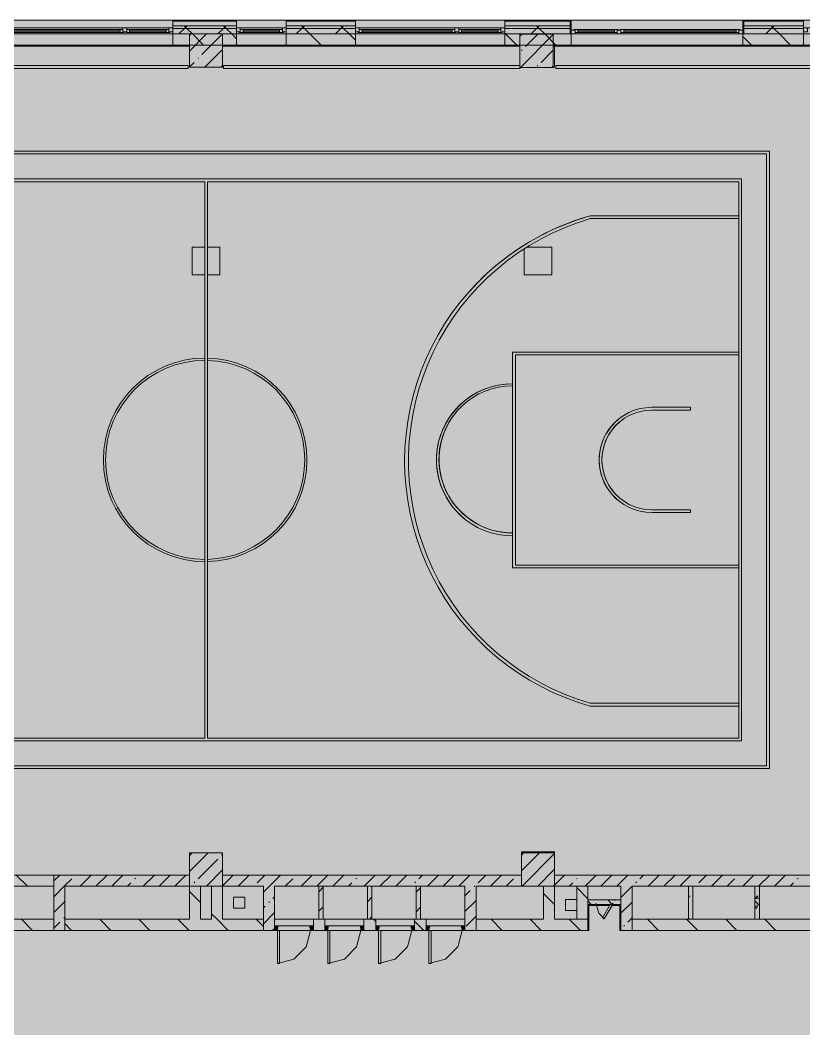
# Model space of a CAD drawing. Header units: millimetres. Extents: x -3817 to 677485, y -22715 to 103890.
# Drawn here: x 13683.5 to 13795, y -19532.1 to -19388.5 of the extents above; entities that cross this region are included whole.
import ezdxf

# ---------------------------------------------------------------- set-up
doc = ezdxf.new("R2010")
doc.units = ezdxf.units.MM
doc.layers.add('PDF _Геометрия', color=7, linetype='Continuous', true_color=0x1d1d1d)
doc.layers.add('PDF _Сплошная заливка', color=7, linetype='Continuous', true_color=0xffffff)

msp = doc.modelspace()

# ---------------------------------------------------------------- hatches: boundary and pattern name
at = {"layer": 'PDF _Сплошная заливка', "true_color": 0xd9d9d9, "transparency": 33554559}
for points in [[(13871.02, -19606.08), (13878.48, -19606.08), (13878.48, -19577.89), (13949.34, -19577.89), (13949.34, -19388.53), (13611.17, -19388.53), (13611.17, -19416.65), (13586.36, -19416.65), (13586.36, -19606.08), (13856.42, -19606.08)], [(13707.62, -19395.22), (13712.34, -19395.22), (13712.34, -19390.49), (13707.62, -19390.49), (13707.62, -19390.66)], [(13754.66, -19395.24), (13759.39, -19395.24), (13759.39, -19390.51), (13754.66, -19390.51), (13754.66, -19390.66)], [(13688.33, -19518.05), (13689.9, -19518.05), (13689.9, -19510.18), (13688.33, -19510.18), (13688.33, -19516.47)], [(13707.62, -19511.75), (13707.62, -19510.18), (13689.9, -19510.18), (13689.9, -19511.75), (13695.74, -19511.75)], [(13710.77, -19516.47), (13712.34, -19516.47), (13712.34, -19511.75), (13710.77, -19511.75), (13710.77, -19513.93)], [(13718.17, -19518.05), (13719.74, -19518.05), (13719.74, -19511.75), (13718.17, -19511.75), (13718.17, -19517.42)], [(13769.03, -19514.35), (13769.03, -19513.72), (13764.31, -19513.72), (13764.31, -19514.35), (13768.78, -19514.35)], [(13779.27, -19518.05), (13805.25, -19518.05), (13805.25, -19516.47), (13770.61, -19516.47), (13770.61, -19518.05)]]:
    msp.add_hatch(color=254, dxfattribs=at).paths.add_polyline_path(points)
h = msp.add_hatch(color=254, dxfattribs=at)
h.paths.add_polyline_path([(13948.9, -19389.71), (13949.34, -19389.71), (13949.34, -19389.31), (13913.83, -19389.31), (13913.83, -19389.71), (13935.14, -19389.71)], flags=0)
h.paths.add_polyline_path([(13885.63, -19389.71), (13894.15, -19389.71), (13894.15, -19389.31), (13882.26, -19389.31), (13882.26, -19389.71)], flags=0)
h.paths.add_polyline_path([(13802.1, -19389.71), (13816.28, -19389.71), (13816.28, -19389.31), (13802.1, -19389.31)], flags=0)
h.paths.add_polyline_path([(13792.62, -19389.71), (13795.02, -19389.71), (13795.02, -19389.31), (13786.51, -19389.31), (13786.51, -19389.71), (13790.69, -19389.71)], flags=0)
h.paths.add_polyline_path([(13823.36, -19389.71), (13865.72, -19389.71), (13865.72, -19389.31), (13823.36, -19389.31)], flags=0)
h.paths.add_polyline_path([(13705.26, -19389.71), (13714.31, -19389.71), (13714.31, -19389.31), (13705.26, -19389.31)], flags=0)
h.paths.add_polyline_path([(13721.4, -19389.71), (13731.24, -19389.71), (13731.24, -19389.31), (13721.4, -19389.31)], flags=0)
h.paths.add_polyline_path([(13761.47, -19389.71), (13761.79, -19389.71), (13761.79, -19389.31), (13752.5, -19389.31), (13752.5, -19389.71), (13759.55, -19389.71)], flags=0)
h.paths.add_polyline_path([(13655.24, -19389.71), (13665.1, -19389.71), (13665.1, -19389.31), (13655.24, -19389.31)], flags=0)
h.paths.add_polyline_path([(13672.19, -19389.71), (13680.85, -19389.71), (13680.85, -19389.31), (13672.19, -19389.31)], flags=0)
h.paths.add_polyline_path([(13622.71, -19389.71), (13630.83, -19389.71), (13630.83, -19389.31), (13611.95, -19389.31), (13611.95, -19389.71), (13612.35, -19389.71)], flags=0)
h = msp.add_hatch(color=254, dxfattribs=at)
h.paths.add_polyline_path([(13949.34, -19390.49), (13949.34, -19389.71), (13913.83, -19389.71), (13913.83, -19390.49), (13948.61, -19390.49)], flags=0)
h.paths.add_polyline_path([(13834.78, -19390.49), (13865.72, -19390.49), (13865.72, -19389.71), (13823.36, -19389.71), (13823.36, -19390.49), (13827.2, -19390.49)], flags=0)
h.paths.add_polyline_path([(13894.15, -19390.49), (13894.15, -19389.71), (13882.26, -19389.71), (13882.26, -19390.49), (13889.42, -19390.49)], flags=0)
h.paths.add_polyline_path([(13802.1, -19390.49), (13816.28, -19390.49), (13816.28, -19389.71), (13802.1, -19389.71)], flags=0)
h.paths.add_polyline_path([(13792.62, -19390.49), (13795.02, -19390.49), (13795.02, -19389.71), (13786.51, -19389.71), (13786.51, -19390.49), (13790.69, -19390.49)], flags=0)
h.paths.add_polyline_path([(13761.79, -19390.49), (13761.79, -19389.71), (13752.5, -19389.71), (13752.5, -19390.49), (13761.47, -19390.49)], flags=0)
h.paths.add_polyline_path([(13680.85, -19390.49), (13680.85, -19389.71), (13672.19, -19389.71), (13672.19, -19390.49), (13677.74, -19390.49)], flags=0)
h.paths.add_polyline_path([(13705.26, -19390.49), (13714.31, -19390.49), (13714.31, -19389.71), (13705.26, -19389.71)], flags=0)
h.paths.add_polyline_path([(13721.4, -19390.49), (13731.24, -19390.49), (13731.24, -19389.71), (13721.4, -19389.71)], flags=0)
h.paths.add_polyline_path([(13655.24, -19390.49), (13665.1, -19390.49), (13665.1, -19389.71), (13655.24, -19389.71)], flags=0)
h.paths.add_polyline_path([(13630.83, -19390.49), (13630.83, -19389.71), (13612.35, -19389.71), (13612.35, -19390.49), (13622.71, -19390.49)], flags=0)
h = msp.add_hatch(color=254, dxfattribs=at)
h.paths.add_polyline_path([(13889.42, -19392.07), (13894.15, -19392.07), (13894.15, -19390.49), (13889.42, -19390.49), (13889.42, -19390.66)], flags=0)
h.paths.add_polyline_path([(13944.15, -19392.07), (13944.15, -19390.49), (13920.13, -19390.49), (13920.13, -19392.07), (13944.06, -19392.07)], flags=0)
h.paths.add_polyline_path([(13885.49, -19392.07), (13885.49, -19390.49), (13882.26, -19390.49), (13882.26, -19392.07)], flags=0)
h.paths.add_polyline_path([(13913.83, -19392.07), (13916.19, -19392.07), (13916.19, -19390.49), (13913.83, -19390.49), (13913.83, -19391.48)], flags=0)
h.paths.add_polyline_path([(13788.76, -19392.07), (13795.02, -19392.07), (13795.02, -19390.49), (13786.36, -19390.49), (13786.36, -19392.07)], flags=0)
h.paths.add_polyline_path([(13841.81, -19392.07), (13860.21, -19392.07), (13860.21, -19390.49), (13838.72, -19390.49), (13838.72, -19392.07)], flags=0)
h.paths.add_polyline_path([(13834.51, -19392.07), (13834.78, -19392.07), (13834.78, -19390.49), (13823.36, -19390.49), (13823.36, -19392.07), (13827.2, -19392.07)], flags=0)
h.paths.add_polyline_path([(13864.15, -19392.07), (13865.72, -19392.07), (13865.72, -19390.49), (13864.15, -19390.49), (13864.15, -19390.66)], flags=0)
h.paths.add_polyline_path([(13816.28, -19392.07), (13816.28, -19390.49), (13806.83, -19390.49), (13806.83, -19392.07), (13812.6, -19392.07)], flags=0)
h.paths.add_polyline_path([(13754.9, -19392.07), (13761.95, -19392.07), (13761.95, -19390.49), (13752.5, -19390.49), (13752.5, -19392.07), (13754.17, -19392.07)], flags=0)
h.paths.add_polyline_path([(13724.95, -19392.07), (13731.24, -19392.07), (13731.24, -19390.49), (13721.4, -19390.49), (13721.4, -19392.07)], flags=0)
h.paths.add_polyline_path([(13705.26, -19392.07), (13714.31, -19392.07), (13714.31, -19390.49), (13705.26, -19390.49), (13705.26, -19390.66)], flags=0)
h.paths.add_polyline_path([(13680.85, -19392.07), (13680.85, -19390.49), (13677.74, -19390.49), (13677.74, -19392.07)], flags=0)
h = msp.add_hatch(color=254, dxfattribs=at)
h.paths.add_polyline_path([(13659.22, -19511.75), (13660.38, -19511.75), (13660.38, -19510.18), (13649.83, -19510.18), (13649.83, -19511.75), (13654.87, -19511.75)], flags=0)
h.paths.add_polyline_path([(13681.13, -19511.75), (13688.33, -19511.75), (13688.33, -19510.18), (13665.1, -19510.18), (13665.1, -19511.75), (13673.83, -19511.75)], flags=0)
h.paths.add_polyline_path([(13617.86, -19511.75), (13636.91, -19511.75), (13636.91, -19510.18), (13617.86, -19510.18)], flags=0)
h = msp.add_hatch(color=254, dxfattribs=at)
h.paths.add_polyline_path([(13779.27, -19511.75), (13802.1, -19511.75), (13802.1, -19510.18), (13759.59, -19510.18), (13759.59, -19511.75), (13778.64, -19511.75)], flags=0)
h.paths.add_polyline_path([(13746.83, -19511.75), (13754.86, -19511.75), (13754.86, -19510.18), (13712.34, -19510.18), (13712.34, -19511.75), (13740.53, -19511.75)], flags=0)
h = msp.add_hatch(color=254, dxfattribs=at)
h.paths.add_polyline_path([(13762.74, -19518.05), (13762.74, -19516.47), (13748.41, -19516.47), (13748.41, -19518.05), (13754.17, -19518.05)], flags=0)
h.paths.add_polyline_path([(13688.33, -19518.05), (13688.33, -19516.47), (13653.3, -19516.47), (13653.3, -19518.05), (13666.53, -19518.05)], flags=0)
h.paths.add_polyline_path([(13734.15, -19518.05), (13734.15, -19516.47), (13732.42, -19516.47), (13732.42, -19518.05)], flags=0)
h.paths.add_polyline_path([(13689.9, -19518.05), (13718.17, -19518.05), (13718.17, -19516.47), (13689.9, -19516.47)], flags=0)
h.paths.add_polyline_path([(13739.67, -19518.05), (13741.32, -19518.05), (13741.32, -19516.47), (13739.67, -19516.47), (13739.67, -19517.42)], flags=0)
h.paths.add_polyline_path([(13725.26, -19518.05), (13726.91, -19518.05), (13726.91, -19516.47), (13725.26, -19516.47), (13725.26, -19517.42)], flags=0)
at = {"layer": 'PDF _Сплошная заливка', "true_color": 0xd7d7d7, "transparency": 33554559}
for points in [[(13732.26, -19518.05), (13732.42, -19518.05), (13732.42, -19517.42), (13732.22, -19517.42), (13732.22, -19518.05)], [(13739.56, -19518.05), (13739.67, -19518.05), (13739.67, -19517.42), (13739.47, -19517.42), (13739.47, -19518.05)]]:
    msp.add_hatch(color=254, dxfattribs=at).paths.add_polyline_path(points)

# ---------------------------------------------------------------- linework, layer by layer
at = {"layer": 'PDF _Геометрия', "color": 8, "lineweight": 9, "true_color": 0x737373}
for points in [[(13680.85, -19390.49), (13705.26, -19390.49), (13705.26, -19388.53), (13705.26, -19390.49), (13714.31, -19390.49), (13714.31, -19392.07), (13705.26, -19392.07), (13705.26, -19390.49), (13714.31, -19390.49), (13714.31, -19388.53), (13714.31, -19390.49), (13714.31, -19392.07), (13721.4, -19392.07), (13721.4, -19390.49), (13721.4, -19388.53), (13721.4, -19390.49), (13731.24, -19390.49), (13731.24, -19388.53), (13731.24, -19390.49), (13731.24, -19392.07), (13752.5, -19392.07), (13752.5, -19390.49), (13752.5, -19388.53), (13752.5, -19390.49), (13759.55, -19390.49), (13761.79, -19390.49)], [(13714.31, -19388.68), (13705.26, -19388.68)], [(13731.24, -19388.68), (13721.4, -19388.68)], [(13752.5, -19389.71), (13759.55, -19389.71), (13761.79, -19389.71), (13761.79, -19390.49), (13761.95, -19390.49), (13761.95, -19388.53), (13761.95, -19390.49), (13761.95, -19392.07), (13752.5, -19392.07), (13752.5, -19390.49), (13754.9, -19390.49), (13761.79, -19390.49), (13761.95, -19390.49), (13761.95, -19392.07), (13786.36, -19392.07), (13786.36, -19390.49), (13786.51, -19390.49), (13786.51, -19389.71), (13786.51, -19389.31), (13786.51, -19388.68), (13792.62, -19388.68), (13795.02, -19388.68)], [(13761.79, -19389.71), (13761.79, -19389.31), (13761.79, -19388.68), (13759.55, -19388.68), (13752.5, -19388.68)], [(13816.28, -19388.53), (13816.28, -19390.49), (13806.83, -19390.49), (13806.83, -19392.07), (13816.28, -19392.07), (13816.28, -19390.49), (13806.83, -19390.49), (13802.1, -19390.49), (13802.1, -19392.07), (13795.02, -19392.07), (13795.02, -19390.49), (13788.76, -19390.49), (13786.51, -19390.49), (13786.36, -19390.49), (13786.36, -19392.07), (13795.02, -19392.07), (13795.02, -19390.49), (13801.95, -19390.49), (13801.95, -19392.23), (13759.75, -19392.23), (13759.74, -19392.23), (13759.39, -19392.23)], [(13786.51, -19390.49), (13792.62, -19390.49), (13795.02, -19390.49), (13795.02, -19388.53), (13795.02, -19390.49)], [(13705.26, -19389.63), (13680.85, -19389.63)], [(13705.26, -19390.49), (13705.26, -19392.07), (13680.85, -19392.07)], [(13698.33, -19390.26), (13681.24, -19390.26)], [(13681.79, -19390.02), (13697.78, -19390.02)], [(13697.78, -19390.1), (13681.79, -19390.1)], [(13697.78, -19390.26), (13697.78, -19389.86)], [(13698.17, -19390.18), (13698.72, -19390.18)], [(13704.86, -19390.26), (13698.57, -19390.26)], [(13699.12, -19390.26), (13699.12, -19389.86)], [(13699.12, -19390.02), (13704.31, -19390.02)], [(13704.31, -19390.1), (13699.12, -19390.1)], [(13704.31, -19390.26), (13704.31, -19389.86)], [(13704.71, -19390.18), (13705.26, -19390.18)], [(13714.31, -19389.31), (13705.26, -19389.31)], [(13714.31, -19389.71), (13705.26, -19389.71)], [(13706.12, -19390.49), (13706.91, -19389.71), (13707.3, -19389.31)], [(13709.64, -19392.07), (13708.07, -19390.49), (13707.28, -19389.71), (13706.89, -19389.31)], [(13707.62, -19392.95), (13710.07, -19390.49)], [(13707.62, -19390.7), (13707.83, -19390.49)], [(13711.69, -19390.49), (13712.48, -19389.71), (13712.87, -19389.31)], [(13714.31, -19391.17), (13713.64, -19390.49), (13712.85, -19389.71), (13712.46, -19389.31)], [(13721.4, -19389.63), (13714.31, -19389.63)], [(13714.31, -19390.18), (13714.86, -19390.18)], [(13714.31, -19390.49), (13721.4, -19390.49)], [(13721, -19390.26), (13714.7, -19390.26)], [(13715.26, -19390.26), (13715.26, -19389.86)], [(13715.26, -19390.02), (13720.45, -19390.02)], [(13720.45, -19390.1), (13715.26, -19390.1)], [(13720.45, -19390.26), (13720.45, -19389.86)], [(13720.85, -19390.18), (13721.4, -19390.18)], [(13731.24, -19389.31), (13721.4, -19389.31)], [(13731.24, -19389.71), (13721.4, -19389.71)], [(13722.83, -19390.49), (13723.61, -19389.71), (13724.01, -19389.31)], [(13726.35, -19392.07), (13724.77, -19390.49), (13723.99, -19389.71), (13723.59, -19389.31)], [(13728.39, -19390.49), (13729.18, -19389.71), (13729.57, -19389.31)], [(13731.24, -19391.39), (13730.34, -19390.49), (13729.55, -19389.71), (13729.16, -19389.31)], [(13752.5, -19389.63), (13731.24, -19389.63)], [(13731.24, -19390.18), (13731.79, -19390.18)], [(13731.24, -19390.49), (13752.5, -19390.49)], [(13745.57, -19390.26), (13731.63, -19390.26)], [(13732.19, -19390.26), (13732.19, -19389.86)], [(13732.19, -19390.02), (13745.02, -19390.02)], [(13745.02, -19390.1), (13732.19, -19390.1)], [(13745.02, -19390.26), (13745.02, -19389.86)], [(13745.41, -19390.18), (13745.96, -19390.18)], [(13752.11, -19390.26), (13745.81, -19390.26)], [(13746.36, -19390.26), (13746.36, -19389.86)], [(13746.36, -19390.02), (13751.55, -19390.02)], [(13751.55, -19390.1), (13746.36, -19390.1)], [(13751.55, -19390.26), (13751.55, -19389.86)], [(13751.95, -19390.18), (13752.5, -19390.18)], [(13761.79, -19389.31), (13759.55, -19389.31), (13752.5, -19389.31)], [(13754.19, -19392.07), (13752.61, -19390.49), (13752.5, -19390.38)], [(13754.66, -19390.8), (13754.95, -19390.51)], [(13754.72, -19395.24), (13759.39, -19390.57)], [(13755.43, -19392.28), (13757.2, -19390.51)], [(13756.23, -19390.49), (13757.02, -19389.71), (13757.41, -19389.31)], [(13759.75, -19392.07), (13758.18, -19390.49), (13757.39, -19389.71), (13757, -19389.31)], [(13762.5, -19389.94), (13761.95, -19389.94)], [(13762.34, -19389.86), (13768.64, -19389.86)], [(13762.89, -19389.86), (13762.89, -19390.26)], [(13762.89, -19390.02), (13768.09, -19390.02)], [(13768.09, -19390.1), (13762.89, -19390.1)], [(13768.09, -19389.86), (13768.09, -19390.26)], [(13769.03, -19389.94), (13768.48, -19389.94)], [(13768.88, -19389.86), (13785.96, -19389.86)], [(13769.43, -19389.86), (13769.43, -19390.26)], [(13769.43, -19390.02), (13785.41, -19390.02)], [(13785.41, -19390.1), (13769.43, -19390.1)], [(13785.41, -19389.86), (13785.41, -19390.26)], [(13786.36, -19389.94), (13785.81, -19389.94)], [(13795.02, -19389.31), (13792.62, -19389.31), (13786.51, -19389.31)], [(13795.02, -19389.71), (13792.62, -19389.71), (13786.51, -19389.71)], [(13789.64, -19390.49), (13790.42, -19389.71), (13790.82, -19389.31)], [(13793.16, -19392.07), (13791.58, -19390.49), (13790.8, -19389.71), (13790.4, -19389.31)], [(13802.1, -19389.63), (13795.02, -19389.63)], [(13795.02, -19390.18), (13795.57, -19390.18)], [(13709.41, -19393.41), (13712.21, -19390.6)], [(13787.59, -19392.07), (13786.36, -19390.83)], [(13707.62, -19392.23), (13707.46, -19392.23), (13665.27, -19392.23), (13665.26, -19392.23), (13665.1, -19392.23)], [(13709.84, -19395.22), (13712.34, -19392.72)], [(13754.66, -19392.23), (13730.02, -19392.23), (13712.51, -19392.23), (13712.5, -19392.23), (13712.34, -19392.23)], [(13754.87, -19392.84), (13754.96, -19392.75)], [(13757.68, -19394.53), (13759.39, -19392.81)], [(13707.62, -19395.19), (13708.29, -19394.53)], [(13708.85, -19393.97), (13708.94, -19393.87)], [(13665.27, -19394.99), (13707.45, -19394.99), (13665.27, -19394.99)], [(13665.27, -19395.38), (13707.45, -19395.38), (13665.27, -19395.38)], [(13707.45, -19394.99), (13707.45, -19395.38), (13707.45, -19394.99)], [(13712.09, -19395.22), (13712.34, -19394.96)], [(13712.5, -19394.99), (13754.66, -19394.99), (13712.5, -19394.99)], [(13712.5, -19395.38), (13712.5, -19394.99), (13712.5, -19395.38)], [(13712.5, -19395.38), (13754.7, -19395.38), (13712.5, -19395.38)], [(13754.7, -19395.38), (13754.7, -19395.24), (13754.7, -19395.38)], [(13757.11, -19395.09), (13757.21, -19395)], [(13759.21, -19395.24), (13759.39, -19395.06)], [(13759.75, -19394.99), (13802.1, -19394.99), (13759.75, -19394.99)], [(13759.75, -19395.38), (13759.75, -19394.99), (13759.75, -19395.38)], [(13759.75, -19395.38), (13802.11, -19395.38), (13759.75, -19395.38)], [(13709.8, -19424.75), (13708.01, -19424.75), (13708.01, -19420.81), (13709.8, -19420.81)], [(13710.19, -19420.81), (13711.95, -19420.81), (13711.95, -19424.75), (13710.19, -19424.75)], [(13755.66, -19420.81), (13759.19, -19420.81), (13759.19, -19424.75), (13755.26, -19424.75), (13755.26, -19421.07)], [(13707.62, -19509.69), (13710.28, -19507.03)], [(13707.62, -19507.44), (13708.04, -19507.03)], [(13708.85, -19510.71), (13711.65, -19507.9)], [(13712.21, -19507.34), (13712.31, -19507.25)], [(13754.86, -19507.35), (13755.18, -19507.03)], [(13754.87, -19509.58), (13757.43, -19507.03)], [(13754.95, -19511.75), (13759.59, -19507.11)], [(13710.05, -19511.75), (13712.34, -19509.45)], [(13757.19, -19511.75), (13759.59, -19509.36)], [(13707.62, -19510.18), (13689.9, -19510.18), (13688.33, -19510.18), (13688.33, -19516.47), (13654.87, -19516.47), (13654.87, -19511.75), (13660.38, -19511.75), (13660.38, -19510.18), (13649.83, -19510.18), (13649.83, -19511.75), (13653.3, -19511.75), (13653.3, -19516.47), (13653.3, -19518.05), (13688.33, -19518.05), (13689.9, -19518.05), (13718.17, -19518.05), (13719.74, -19518.05), (13719.74, -19516.47), (13725.26, -19516.47), (13725.26, -19517.42)], [(13684.57, -19511.75), (13682.99, -19510.18)], [(13688.33, -19511.02), (13689.17, -19510.18)], [(13688.33, -19513.26), (13689.9, -19511.69), (13690.89, -19510.71)], [(13692.09, -19511.75), (13693.66, -19510.18)], [(13694.33, -19511.75), (13695.91, -19510.18)], [(13696.58, -19511.75), (13698.15, -19510.18)], [(13699.87, -19510.71), (13699.96, -19510.61)], [(13701.07, -19511.75), (13702.64, -19510.18)], [(13703.31, -19511.75), (13704.89, -19510.18)], [(13705.56, -19511.75), (13707.13, -19510.18)], [(13712.29, -19511.75), (13712.34, -19511.7), (13713.87, -19510.18)], [(13805.25, -19518.05), (13770.61, -19518.05), (13769.03, -19518.05), (13769.03, -19516.47), (13769.03, -19514.35), (13764.31, -19514.35), (13764.31, -19513.72), (13764.31, -19511.75), (13762.74, -19511.75), (13762.74, -19516.47), (13759.59, -19516.47), (13759.59, -19511.75), (13758.01, -19511.75), (13758.01, -19516.47), (13748.41, -19516.47), (13748.41, -19511.75), (13754.86, -19511.75), (13754.86, -19510.18), (13712.34, -19510.18), (13712.34, -19511.75), (13718.17, -19511.75), (13718.17, -19516.47), (13712.34, -19516.47), (13712.34, -19510.96)], [(13714.54, -19511.75), (13716.11, -19510.18)], [(13717.27, -19511.27), (13718.36, -19510.18)], [(13718.17, -19512.61), (13719.03, -19511.75), (13720.6, -19510.18)], [(13721.27, -19511.75), (13722.32, -19510.71)], [(13723.52, -19511.75), (13725.09, -19510.18)], [(13725.76, -19511.75), (13727.34, -19510.18)], [(13728.01, -19511.75), (13729.58, -19510.18)], [(13731.3, -19510.71), (13731.39, -19510.61)], [(13732.5, -19511.75), (13734.07, -19510.18)], [(13734.74, -19511.75), (13736.32, -19510.18)], [(13736.99, -19511.75), (13738.56, -19510.18)], [(13740.28, -19510.71), (13740.81, -19510.18)], [(13741.48, -19511.75), (13743.05, -19510.18)], [(13743.72, -19511.75), (13745.3, -19510.18)], [(13745.97, -19511.75), (13747.54, -19510.18)], [(13748.7, -19511.27), (13749.79, -19510.18)], [(13750.46, -19511.75), (13752.03, -19510.18)], [(13752.7, -19511.75), (13753.75, -19510.71)], [(13759.44, -19511.75), (13759.59, -19511.6), (13761.01, -19510.18)], [(13788.72, -19511.75), (13802.1, -19511.75), (13802.1, -19510.18), (13759.59, -19510.18), (13759.59, -19511.75), (13762.74, -19511.75)], [(13762.73, -19510.71), (13762.82, -19510.61)], [(13763.93, -19511.75), (13765.5, -19510.18)], [(13766.17, -19511.75), (13767.75, -19510.18)], [(13768.42, -19511.75), (13769.99, -19510.18)], [(13771.71, -19510.71), (13772.24, -19510.18)], [(13772.91, -19511.75), (13774.48, -19510.18)], [(13775.15, -19511.75), (13776.73, -19510.18)], [(13777.4, -19511.75), (13778.97, -19510.18)], [(13780.13, -19511.27), (13781.22, -19510.18)], [(13781.89, -19511.75), (13783.46, -19510.18)], [(13784.13, -19511.75), (13785.18, -19510.71)], [(13786.38, -19511.75), (13787.95, -19510.18)], [(13788.62, -19511.75), (13790.2, -19510.18)], [(13790.87, -19511.75), (13792.44, -19510.18)], [(13794.16, -19510.71), (13794.25, -19510.61)], [(13698.82, -19511.75), (13699.31, -19511.27)], [(13710.77, -19511.75), (13710.77, -19516.47), (13709.19, -19516.47), (13709.19, -19511.75), (13707.62, -19511.75)], [(13709.19, -19514.1), (13707.62, -19512.53)], [(13708.29, -19511.27), (13708.38, -19511.17)], [(13716.78, -19511.75), (13716.8, -19511.74)], [(13726.04, -19511.75), (13719.74, -19511.75), (13719.74, -19516.47), (13719.74, -19517.42)], [(13726.04, -19512.55), (13726.67, -19511.92)], [(13726.67, -19511.75), (13732.97, -19511.75)], [(13730.25, -19511.75), (13730.74, -19511.27)], [(13733.6, -19511.75), (13739.9, -19511.75)], [(13739.72, -19511.27), (13739.81, -19511.17)], [(13739.9, -19512.61), (13740.53, -19511.98)], [(13740.53, -19511.75), (13746.83, -19511.75), (13746.83, -19516.47), (13746.83, -19517.42)], [(13741.32, -19517.42), (13741.32, -19516.47), (13746.83, -19516.47), (13746.83, -19518.05), (13748.41, -19518.05), (13762.74, -19518.05), (13764.31, -19518.05), (13764.31, -19514.35), (13764.31, -19513.72), (13769.03, -19513.72), (13769.03, -19511.75), (13768.83, -19511.75)], [(13746.83, -19513.13), (13747.57, -19512.39)], [(13748.13, -19511.83), (13748.21, -19511.75), (13748.23, -19511.74)], [(13761.68, -19511.75), (13762.17, -19511.27)], [(13764.31, -19511.75), (13768.78, -19511.75)], [(13769.03, -19513.38), (13770.58, -19511.83)], [(13788.09, -19511.75), (13788.09, -19516.47), (13779.27, -19516.47), (13779.27, -19511.75), (13778.64, -19511.75), (13770.61, -19511.75), (13770.61, -19516.47), (13778.64, -19516.47), (13778.64, -19511.75)], [(13771.15, -19511.27), (13771.24, -19511.17)], [(13805.25, -19511.75), (13805.25, -19516.47), (13788.72, -19516.47), (13788.72, -19511.75), (13788.09, -19511.75), (13779.27, -19511.75)], [(13779.64, -19511.75), (13779.66, -19511.74)], [(13793.11, -19511.75), (13793.6, -19511.27)], [(13688.33, -19515.51), (13689.9, -19513.94)], [(13718.95, -19514.07), (13719.04, -19513.98)], [(13719.51, -19513.51), (13719.74, -19513.28)], [(13732.97, -19513.98), (13733.6, -19513.35)], [(13746.83, -19515.38), (13748.41, -19513.8)], [(13759.59, -19514.39), (13758.01, -19512.81)], [(13762.74, -19515.24), (13762.74, -19513.66)], [(13769.03, -19514.35), (13769.03, -19513.72)], [(13718.17, -19514.85), (13718.39, -19514.63)], [(13726.04, -19515.34), (13726.67, -19514.71)], [(13739.9, -19515.4), (13740.53, -19514.77)], [(13769.03, -19515.62), (13770.61, -19514.05)], [(13685.3, -19518.05), (13683.73, -19516.47)], [(13688.33, -19516.47), (13688.33, -19518.05), (13689.9, -19518.05), (13689.9, -19516.47)], [(13688.33, -19517.75), (13689.2, -19516.88)], [(13689.76, -19516.32), (13689.86, -19516.23)], [(13696.44, -19518.05), (13694.86, -19516.47)], [(13702, -19518.05), (13700.43, -19516.47)], [(13707.57, -19518.05), (13706, -19516.47)], [(13713.14, -19518.05), (13711.56, -19516.47), (13710.77, -19515.68)], [(13718.17, -19517.51), (13717.13, -19516.47)], [(13718.17, -19517.1), (13719.74, -19515.52)], [(13718.17, -19518.05), (13718.17, -19516.47)], [(13726.04, -19516.47), (13726.67, -19516.47)], [(13726.91, -19517.42), (13726.91, -19516.47), (13732.42, -19516.47), (13732.42, -19517.42)], [(13732.97, -19516.47), (13733.6, -19516.47)], [(13733.25, -19516.47), (13733.6, -19516.13)], [(13734.15, -19516.79), (13733.83, -19516.47)], [(13734.15, -19517.42), (13734.15, -19516.47), (13739.67, -19516.47), (13739.67, -19517.42)], [(13740.98, -19518.05), (13739.67, -19516.74)], [(13739.9, -19516.47), (13740.53, -19516.47)], [(13747.01, -19517.44), (13748.41, -19516.05)], [(13748.41, -19518.05), (13748.41, -19516.47)], [(13752.11, -19518.05), (13750.54, -19516.47)], [(13757.68, -19518.05), (13756.1, -19516.47)], [(13763.25, -19518.05), (13762.74, -19517.54), (13761.67, -19516.47)], [(13770.02, -19516.88), (13770.61, -19516.29)], [(13770.61, -19518.05), (13770.61, -19516.47)], [(13774.38, -19518.05), (13772.81, -19516.47)], [(13779.95, -19518.05), (13778.37, -19516.47)], [(13778.64, -19516.47), (13779.27, -19516.47)], [(13785.52, -19518.05), (13783.94, -19516.47)], [(13788.09, -19516.47), (13788.72, -19516.47)], [(13791.08, -19518.05), (13789.51, -19516.47)], [(13690.87, -19518.05), (13689.9, -19517.08)], [(13719.46, -19518.05), (13719.74, -19517.77)], [(13725.26, -19518.05), (13720.45, -19518.05)], [(13732.42, -19518.05), (13727.62, -19518.05)], [(13739.67, -19518.05), (13734.86, -19518.05)], [(13746.83, -19518.05), (13742.03, -19518.05)], [(13769.46, -19517.44), (13769.55, -19517.35)]]:
    msp.add_lwpolyline(points, dxfattribs=at)
at = {"layer": 'PDF _Геометрия', "color": 7, "lineweight": 9}
for points in [[(13913.83, -19388.53), (13894.15, -19388.53), (13882.26, -19388.53), (13865.72, -19388.53), (13823.36, -19388.53), (13816.28, -19388.53), (13802.1, -19388.53), (13795.02, -19388.53), (13786.36, -19388.53), (13761.95, -19388.53), (13752.5, -19388.53), (13731.24, -19388.53), (13721.4, -19388.53), (13714.31, -19388.53), (13705.26, -19388.53), (13680.85, -19388.53)], [(13692.66, -19388.53), (13688.72, -19388.53), (13692.66, -19388.53)], [(13716.28, -19388.53), (13712.34, -19388.53), (13716.28, -19388.53)], [(13740.26, -19388.53), (13735.53, -19388.53), (13740.26, -19388.53)], [(13765.1, -19388.53), (13761.95, -19388.53), (13765.1, -19388.53)]]:
    msp.add_lwpolyline(points, dxfattribs=at)
for points in [[(13698.96, -19388.53), (13695.02, -19388.53)], [(13705.26, -19388.53), (13701.32, -19388.53)], [(13722.58, -19388.53), (13718.64, -19388.53)], [(13728.88, -19388.53), (13724.94, -19388.53)], [(13746.55, -19388.53), (13742.62, -19388.53)], [(13753.64, -19388.53), (13748.92, -19388.53)], [(13771.4, -19388.53), (13767.46, -19388.53)], [(13777.7, -19388.53), (13773.76, -19388.53)], [(13783.99, -19388.53), (13780.06, -19388.53)], [(13790.29, -19388.53), (13786.36, -19388.53)], [(13796.59, -19388.53), (13792.66, -19388.53)]]:
    msp.add_lwpolyline(points, close=True, dxfattribs=at)
at = {"layer": 'PDF _Геометрия', "color": 8, "lineweight": 9, "true_color": 0x737373}
for points in [[(13786.36, -19390.49), (13761.95, -19390.49), (13786.36, -19390.49), (13786.36, -19388.53)], [(13681.24, -19390.26), (13698.33, -19390.26), (13698.33, -19390.18), (13698.17, -19390.18), (13698.17, -19389.86), (13681.4, -19389.86), (13681.4, -19390.18), (13681.24, -19390.18)], [(13698.72, -19389.63), (13698.72, -19390.18), (13698.17, -19390.18), (13698.17, -19389.63)], [(13698.57, -19390.26), (13704.86, -19390.26), (13704.86, -19390.18), (13704.71, -19390.18), (13704.71, -19389.86), (13698.72, -19389.86), (13698.72, -19390.18), (13698.57, -19390.18)], [(13705.26, -19389.63), (13705.26, -19390.18), (13704.71, -19390.18), (13704.71, -19389.63)], [(13712.34, -19395.22), (13712.34, -19390.49), (13707.62, -19390.49), (13707.62, -19395.22)], [(13714.86, -19389.63), (13714.86, -19390.18), (13714.31, -19390.18), (13714.31, -19389.63)], [(13714.7, -19390.26), (13721, -19390.26), (13721, -19390.18), (13720.85, -19390.18), (13720.85, -19389.86), (13714.86, -19389.86), (13714.86, -19390.18), (13714.7, -19390.18)], [(13721.4, -19389.63), (13721.4, -19390.18), (13720.85, -19390.18), (13720.85, -19389.63)], [(13721.4, -19390.49), (13721.4, -19392.07), (13731.24, -19392.07), (13731.24, -19390.49)], [(13731.79, -19389.63), (13731.79, -19390.18), (13731.24, -19390.18), (13731.24, -19389.63)], [(13731.63, -19390.26), (13745.57, -19390.26), (13745.57, -19390.18), (13745.41, -19390.18), (13745.41, -19389.86), (13731.79, -19389.86), (13731.79, -19390.18), (13731.63, -19390.18)], [(13745.96, -19389.63), (13745.96, -19390.18), (13745.41, -19390.18), (13745.41, -19389.63)], [(13745.81, -19390.26), (13752.11, -19390.26), (13752.11, -19390.18), (13751.95, -19390.18), (13751.95, -19389.86), (13745.96, -19389.86), (13745.96, -19390.18), (13745.81, -19390.18)], [(13752.5, -19389.63), (13752.5, -19390.18), (13751.95, -19390.18), (13751.95, -19389.63)], [(13759.39, -19395.24), (13759.39, -19390.51), (13754.66, -19390.51), (13754.66, -19395.24)], [(13761.95, -19390.49), (13761.95, -19389.94), (13762.5, -19389.94), (13762.5, -19390.49)], [(13768.64, -19389.86), (13762.34, -19389.86), (13762.34, -19389.94), (13762.5, -19389.94), (13762.5, -19390.26), (13768.48, -19390.26), (13768.48, -19389.94), (13768.64, -19389.94)], [(13768.48, -19390.49), (13768.48, -19389.94), (13769.03, -19389.94), (13769.03, -19390.49)], [(13785.96, -19389.86), (13768.88, -19389.86), (13768.88, -19389.94), (13769.03, -19389.94), (13769.03, -19390.26), (13785.81, -19390.26), (13785.81, -19389.94), (13785.96, -19389.94)], [(13785.81, -19390.49), (13785.81, -19389.94), (13786.36, -19389.94), (13786.36, -19390.49)], [(13795.57, -19389.63), (13795.57, -19390.18), (13795.02, -19390.18), (13795.02, -19389.63)], [(13712.34, -19507.03), (13707.62, -19507.03), (13707.62, -19511.75), (13712.34, -19511.75)], [(13759.59, -19507.03), (13754.86, -19507.03), (13754.86, -19511.75), (13759.59, -19511.75)], [(13665.1, -19511.75), (13688.33, -19511.75), (13688.33, -19510.18), (13665.1, -19510.18)], [(13707.62, -19511.75), (13707.62, -19516.47), (13689.9, -19516.47), (13689.9, -19511.75)], [(13726.04, -19511.75), (13726.04, -19516.47), (13725.26, -19516.47), (13725.26, -19518.05), (13726.91, -19518.05), (13726.91, -19516.47), (13726.67, -19516.47), (13726.67, -19511.75)], [(13732.97, -19511.75), (13732.97, -19516.47), (13732.42, -19516.47), (13732.42, -19518.05), (13734.15, -19518.05), (13734.15, -19516.47), (13733.6, -19516.47), (13733.6, -19511.75)], [(13739.9, -19511.75), (13739.9, -19516.47), (13739.67, -19516.47), (13739.67, -19518.05), (13741.32, -19518.05), (13741.32, -19516.47), (13740.53, -19516.47), (13740.53, -19511.75)], [(13762.74, -19511.75), (13762.74, -19516.47), (13764.31, -19516.47), (13764.31, -19511.75)], [(13762.74, -19511.97), (13764.31, -19513.55)]]:
    msp.add_lwpolyline(points, close=True, dxfattribs=at)
at = {"layer": 'PDF _Геометрия', "color": 9, "lineweight": 9, "true_color": 0xb7b7b7}
for points in [[(13754.66, -19392.23), (13712.34, -19392.23), (13712.34, -19395.22), (13707.62, -19395.22), (13707.62, -19392.23), (13665.1, -19392.23), (13665.1, -19395.22), (13660.38, -19395.22), (13660.38, -19392.23), (13617.86, -19392.23), (13617.86, -19395.22)], [(13802.1, -19394.99), (13802.1, -19392.23), (13759.59, -19392.23)], [(13634.19, -19490.69), (13709.8, -19490.69), (13709.8, -19411.51), (13634.19, -19411.51)], [(13665.1, -19510.18), (13707.62, -19510.18), (13707.62, -19507.03), (13712.34, -19507.03), (13712.34, -19510.18), (13754.86, -19510.18), (13754.86, -19506.87), (13759.59, -19506.87), (13759.59, -19510.18), (13802.1, -19510.18), (13802.1, -19507.03)], [(13759.59, -19507.03), (13759.59, -19506.87), (13754.86, -19506.87), (13754.86, -19507.03)], [(13719.74, -19518.05), (13653.3, -19518.05), (13653.3, -19511.75)], [(13806.83, -19513.93), (13806.83, -19518.05), (13768.87, -19518.05), (13768.87, -19514.51), (13767.75, -19514.51), (13768.87, -19514.51), (13768.87, -19518.05), (13769.03, -19518.05)], [(13741.71, -19518.05), (13746.52, -19518.05), (13742.03, -19518.05), (13764.47, -19518.05), (13764.47, -19514.51), (13767.41, -19514.51), (13764.47, -19514.51), (13764.47, -19518.05), (13764.31, -19518.05)], [(13765.56, -19514.51), (13765.86, -19515.62), (13766.66, -19516.42)], [(13720.06, -19517.42), (13724.94, -19517.42), (13720.06, -19517.42)], [(13724.86, -19518.05), (13724.23, -19520.41), (13722.5, -19522.14), (13720.14, -19522.77)], [(13720.14, -19518.05), (13724.94, -19518.05), (13720.45, -19518.05), (13724.95, -19518.05)], [(13726.91, -19518.05), (13725.26, -19518.05)], [(13727.22, -19517.42), (13732.11, -19517.42), (13727.22, -19517.42)], [(13732.03, -19518.05), (13731.39, -19520.41), (13729.67, -19522.14), (13727.3, -19522.77)], [(13727.3, -19518.05), (13732.11, -19518.05), (13727.62, -19518.05), (13732.26, -19518.05)], [(13734.15, -19518.05), (13732.42, -19518.05)], [(13734.47, -19517.42), (13739.35, -19517.42), (13734.47, -19517.42)], [(13739.27, -19518.05), (13738.64, -19520.41), (13736.91, -19522.14), (13734.55, -19522.77)], [(13734.55, -19518.05), (13739.35, -19518.05), (13734.86, -19518.05), (13739.56, -19518.05)], [(13741.32, -19518.05), (13739.67, -19518.05)], [(13741.63, -19517.42), (13746.52, -19517.42), (13741.63, -19517.42)], [(13746.44, -19518.05), (13745.8, -19520.41), (13744.07, -19522.14), (13741.71, -19522.77)]]:
    msp.add_lwpolyline(points, dxfattribs=at)
for points in [[(13759.39, -19395.22), (13759.59, -19395.22), (13759.59, -19392.23), (13759.59, -19395.22)], [(13790.14, -19407.18), (13790.14, -19495.02), (13629.86, -19495.02), (13629.86, -19407.18)], [(13790.14, -19407.18), (13629.86, -19407.18), (13629.86, -19495.02), (13790.14, -19495.02)], [(13789.74, -19407.57), (13630.25, -19407.57), (13630.25, -19494.63), (13789.74, -19494.63)], [(13789.74, -19407.57), (13789.74, -19494.63), (13630.25, -19494.63), (13630.25, -19407.57)], [(13786.2, -19411.11), (13786.2, -19491.09), (13633.79, -19491.09), (13633.79, -19411.11), (13786.2, -19411.11), (13633.79, -19411.11), (13633.79, -19491.09), (13786.2, -19491.09)], [(13709.8, -19411.51), (13709.8, -19490.69), (13634.19, -19490.69), (13634.19, -19411.51)], [(13710.19, -19490.69), (13710.19, -19411.51), (13785.81, -19411.51), (13785.81, -19490.69)], [(13764.63, -19416.38), (13762.83, -19416.94), (13761.07, -19417.59), (13759.35, -19418.33), (13757.66, -19419.15), (13756.02, -19420.07), (13754.43, -19421.07), (13752.9, -19422.15), (13751.42, -19423.31), (13750, -19424.54), (13748.65, -19425.84), (13747.37, -19427.21), (13746.17, -19428.65), (13745.03, -19430.15), (13743.98, -19431.7), (13743.01, -19433.31), (13742.12, -19434.96), (13741.32, -19436.66), (13740.61, -19438.4), (13739.99, -19440.17), (13739.46, -19441.97), (13739.03, -19443.8), (13738.69, -19445.65), (13738.45, -19447.51), (13738.3, -19449.38), (13738.25, -19451.26), (13738.3, -19453.13), (13738.45, -19455.01), (13738.69, -19456.87), (13739.03, -19458.71), (13739.46, -19460.54), (13739.99, -19462.34), (13740.61, -19464.11), (13741.32, -19465.85), (13742.12, -19467.55), (13743.01, -19469.21), (13743.98, -19470.81), (13745.03, -19472.37), (13746.17, -19473.86), (13747.37, -19475.3), (13748.65, -19476.67), (13750, -19477.98), (13751.42, -19479.21), (13752.9, -19480.37), (13754.43, -19481.45), (13756.02, -19482.45), (13757.66, -19483.36), (13759.35, -19484.19), (13761.07, -19484.93), (13762.83, -19485.58), (13764.63, -19486.14), (13785.81, -19486.14), (13785.81, -19485.74), (13764.63, -19485.74), (13762.83, -19485.17), (13761.07, -19484.5), (13759.35, -19483.73), (13757.66, -19482.88), (13756.03, -19481.94), (13754.45, -19480.92), (13752.92, -19479.81), (13751.45, -19478.63), (13750.05, -19477.37), (13748.71, -19476.04), (13747.45, -19474.64), (13746.26, -19473.18), (13745.15, -19471.65), (13744.12, -19470.07), (13743.17, -19468.44), (13742.32, -19466.76), (13741.55, -19465.04), (13740.87, -19463.28), (13740.29, -19461.49), (13739.8, -19459.67), (13739.4, -19457.82), (13739.11, -19455.96), (13738.91, -19454.08), (13738.81, -19452.2), (13738.81, -19450.31), (13738.91, -19448.43), (13739.11, -19446.56), (13739.4, -19444.69), (13739.8, -19442.85), (13740.29, -19441.03), (13740.87, -19439.24), (13741.55, -19437.48), (13742.32, -19435.75), (13743.17, -19434.08), (13744.12, -19432.44), (13745.15, -19430.86), (13746.26, -19429.34), (13747.45, -19427.88), (13748.71, -19426.48), (13750.05, -19425.15), (13751.45, -19423.89), (13752.92, -19422.7), (13754.45, -19421.6), (13756.03, -19420.57), (13757.66, -19419.63), (13759.35, -19418.78), (13761.07, -19418.02), (13762.83, -19417.35), (13764.63, -19416.77), (13785.81, -19416.77), (13785.81, -19416.38)], [(13753.6, -19435.75), (13753.6, -19466.45), (13785.81, -19466.45), (13785.81, -19466.06), (13754, -19466.06), (13754, -19436.14), (13785.81, -19436.14), (13785.81, -19435.75)], [(13785.81, -19466.06), (13785.81, -19436.14), (13754, -19436.14), (13754, -19466.06)], [(13753.6, -19461.93), (13753.6, -19461.5), (13752.61, -19461.45), (13751.62, -19461.31), (13750.65, -19461.08), (13749.71, -19460.75), (13748.81, -19460.34), (13747.94, -19459.84), (13747.13, -19459.26), (13746.38, -19458.61), (13745.69, -19457.89), (13745.07, -19457.1), (13744.54, -19456.27), (13744.08, -19455.38), (13743.71, -19454.46), (13743.43, -19453.5), (13743.24, -19452.52), (13743.14, -19451.53), (13743.14, -19450.53), (13743.24, -19449.54), (13743.43, -19448.56), (13743.71, -19447.61), (13744.08, -19446.68), (13744.54, -19445.79), (13745.07, -19444.96), (13745.69, -19444.17), (13746.38, -19443.45), (13747.13, -19442.8), (13747.94, -19442.22), (13748.81, -19441.72), (13749.71, -19441.31), (13750.65, -19440.98), (13751.62, -19440.75), (13752.61, -19440.61), (13753.6, -19440.56), (13753.6, -19440.27), (13752.58, -19440.32), (13751.56, -19440.47), (13750.55, -19440.71), (13749.58, -19441.05), (13748.64, -19441.48), (13747.75, -19441.99), (13746.91, -19442.59), (13746.13, -19443.26), (13745.42, -19444.01), (13744.79, -19444.82), (13744.23, -19445.69), (13743.76, -19446.6), (13743.37, -19447.56), (13743.08, -19448.55), (13742.89, -19449.56), (13742.79, -19450.59), (13742.79, -19451.62), (13742.89, -19452.64), (13743.08, -19453.65), (13743.37, -19454.64), (13743.76, -19455.6), (13744.23, -19456.51), (13744.79, -19457.38), (13745.42, -19458.19), (13746.13, -19458.94), (13746.91, -19459.61), (13747.75, -19460.21), (13748.64, -19460.72), (13749.58, -19461.15), (13750.55, -19461.49), (13751.56, -19461.73), (13752.58, -19461.88)], [(13778.92, -19443.62), (13773.4, -19443.62), (13772.57, -19443.67), (13771.74, -19443.81), (13770.93, -19444.04), (13770.16, -19444.36), (13769.42, -19444.77), (13768.74, -19445.25), (13768.11, -19445.81), (13767.56, -19446.44), (13767.07, -19447.12), (13766.66, -19447.85), (13766.34, -19448.63), (13766.11, -19449.44), (13765.97, -19450.26), (13765.92, -19451.1), (13765.97, -19451.94), (13766.11, -19452.76), (13766.34, -19453.57), (13766.66, -19454.35), (13767.07, -19455.08), (13767.56, -19455.76), (13768.11, -19456.39), (13768.74, -19456.95), (13769.42, -19457.43), (13770.16, -19457.84), (13770.93, -19458.16), (13771.74, -19458.39), (13772.57, -19458.53), (13773.4, -19458.58), (13778.92, -19458.58), (13778.92, -19458.19), (13773.4, -19458.19), (13772.58, -19458.14), (13771.77, -19458), (13770.98, -19457.76), (13770.22, -19457.43), (13769.51, -19457.02), (13768.85, -19456.53), (13768.25, -19455.96), (13767.72, -19455.33), (13767.27, -19454.64), (13766.9, -19453.91), (13766.62, -19453.13), (13766.43, -19452.33), (13766.33, -19451.51), (13766.33, -19450.69), (13766.43, -19449.87), (13766.62, -19449.07), (13766.9, -19448.29), (13767.27, -19447.56), (13767.72, -19446.87), (13768.25, -19446.24), (13768.85, -19445.67), (13769.51, -19445.18), (13770.22, -19444.77), (13770.98, -19444.44), (13771.77, -19444.2), (13772.58, -19444.06), (13773.4, -19444.01), (13778.92, -19444.01)], [(13715.49, -19513.33), (13713.92, -19513.33), (13713.92, -19514.9), (13715.49, -19514.9)], [(13713.92, -19513.33), (13715.49, -19513.33), (13715.49, -19514.9), (13713.92, -19514.9)], [(13715.49, -19513.33), (13713.92, -19513.33), (13713.92, -19514.9), (13715.49, -19514.9)], [(13713.92, -19513.33), (13715.49, -19513.33), (13715.49, -19514.9), (13713.92, -19514.9)], [(13762.74, -19513.66), (13761.16, -19513.66), (13761.16, -19515.24), (13762.74, -19515.24)], [(13761.16, -19513.66), (13762.74, -19513.66), (13762.74, -19515.24), (13761.16, -19515.24)], [(13762.74, -19513.66), (13761.16, -19513.66), (13761.16, -19515.24), (13762.74, -19515.24)], [(13761.16, -19513.66), (13762.74, -19513.66), (13762.74, -19515.24), (13761.16, -19515.24)], [(13765.52, -19514.2), (13765.48, -19514.2), (13765.48, -19514.51), (13765.52, -19514.51)], [(13766.66, -19516.42), (13767.77, -19514.51), (13767.49, -19514.36), (13766.39, -19516.27)], [(13767.81, -19514.2), (13767.81, -19514.51), (13767.85, -19514.51), (13767.85, -19514.2)], [(13719.94, -19517.42), (13719.74, -19517.42), (13719.74, -19518.05), (13719.94, -19518.05)], [(13720.14, -19518.05), (13720.14, -19517.73), (13720.22, -19517.73), (13720.22, -19517.42), (13719.94, -19517.42), (13719.94, -19518.05)], [(13720.14, -19522.77), (13720.45, -19522.77), (13720.45, -19518.05), (13720.14, -19518.05)], [(13724.86, -19518.05), (13725.06, -19518.05), (13725.06, -19517.42), (13724.78, -19517.42), (13724.78, -19517.73), (13724.86, -19517.73)], [(13725.06, -19517.42), (13725.06, -19518.05), (13725.26, -19518.05), (13725.26, -19517.42)], [(13727.11, -19517.42), (13726.91, -19517.42), (13726.91, -19518.05), (13727.11, -19518.05)], [(13727.3, -19518.05), (13727.3, -19517.73), (13727.38, -19517.73), (13727.38, -19517.42), (13727.11, -19517.42), (13727.11, -19518.05)], [(13727.3, -19522.77), (13727.62, -19522.77), (13727.62, -19518.05), (13727.3, -19518.05)], [(13732.03, -19518.05), (13732.22, -19518.05), (13732.22, -19517.42), (13731.95, -19517.42), (13731.95, -19517.73), (13732.03, -19517.73)], [(13732.22, -19517.42), (13732.22, -19518.05), (13732.42, -19518.05), (13732.42, -19517.42)], [(13734.35, -19517.42), (13734.15, -19517.42), (13734.15, -19518.05), (13734.35, -19518.05)], [(13734.55, -19518.05), (13734.55, -19517.73), (13734.63, -19517.73), (13734.63, -19517.42), (13734.35, -19517.42), (13734.35, -19518.05)], [(13734.55, -19522.77), (13734.86, -19522.77), (13734.86, -19518.05), (13734.55, -19518.05)], [(13739.27, -19518.05), (13739.47, -19518.05), (13739.47, -19517.42), (13739.19, -19517.42), (13739.19, -19517.73), (13739.27, -19517.73)], [(13739.47, -19517.42), (13739.47, -19518.05), (13739.67, -19518.05), (13739.67, -19517.42)], [(13741.52, -19517.42), (13741.32, -19517.42), (13741.32, -19518.05), (13741.52, -19518.05)], [(13741.71, -19518.05), (13741.71, -19517.73), (13741.79, -19517.73), (13741.79, -19517.42), (13741.52, -19517.42), (13741.52, -19518.05)], [(13741.71, -19522.77), (13742.03, -19522.77), (13742.03, -19518.05), (13741.71, -19518.05)], [(13746.44, -19518.05), (13746.63, -19518.05), (13746.63, -19517.42), (13746.36, -19517.42), (13746.36, -19517.73), (13746.44, -19517.73)], [(13746.63, -19517.42), (13746.63, -19518.05), (13746.83, -19518.05), (13746.83, -19517.42)]]:
    msp.add_lwpolyline(points, close=True, dxfattribs=at)
for points in [[(13748.65, -19425.84, -0.130201), (13764.63, -19416.38), (13785.81, -19416.38), (13785.81, -19411.51), (13710.19, -19411.51), (13710.19, -19490.69), (13785.81, -19490.69), (13785.81, -19486.14), (13764.63, -19486.14), (13762.83, -19485.58), (13761.07, -19484.93), (13759.35, -19484.19), (13757.66, -19483.36), (13756.02, -19482.45), (13754.43, -19481.45), (13752.9, -19480.37), (13751.42, -19479.21), (13750, -19477.98), (13748.65, -19476.67), (13747.37, -19475.3), (13746.17, -19473.86), (13745.03, -19472.37), (13743.98, -19470.81), (13743.01, -19469.21), (13742.12, -19467.55), (13741.32, -19465.85), (13740.61, -19464.11), (13739.99, -19462.34), (13739.46, -19460.54), (13739.03, -19458.71), (13738.69, -19456.87), (13738.45, -19455.01), (13738.3, -19453.13), (13738.25, -19451.26), (13738.3, -19449.38), (13738.45, -19447.51), (13738.69, -19445.65), (13739.03, -19443.8), (13739.46, -19441.97), (13739.99, -19440.17), (13740.61, -19438.4), (13741.32, -19436.66), (13742.12, -19434.96), (13743.01, -19433.31), (13743.98, -19431.7), (13745.03, -19430.15), (13746.17, -19428.65), (13747.37, -19427.21), (13748.62, -19425.88)], [(13746.86, -19459.57, -0.710102), (13753.6, -19440.27), (13753.6, -19435.75), (13785.81, -19435.75), (13785.81, -19416.77), (13764.63, -19416.77), (13762.83, -19417.35), (13761.07, -19418.02), (13759.35, -19418.78), (13757.66, -19419.63), (13756.03, -19420.57), (13754.45, -19421.6), (13752.92, -19422.7), (13751.45, -19423.89), (13750.05, -19425.15), (13748.71, -19426.48), (13747.45, -19427.88), (13746.26, -19429.34), (13745.15, -19430.86), (13744.12, -19432.44), (13743.17, -19434.08), (13742.32, -19435.75), (13741.55, -19437.48), (13740.87, -19439.24), (13740.29, -19441.03), (13739.8, -19442.85), (13739.4, -19444.69), (13739.11, -19446.56), (13738.91, -19448.43), (13738.81, -19450.31), (13738.81, -19452.2), (13738.91, -19454.08), (13739.11, -19455.96), (13739.4, -19457.82), (13739.8, -19459.67), (13740.29, -19461.49), (13740.87, -19463.28), (13741.55, -19465.04), (13742.32, -19466.76), (13743.17, -19468.44), (13744.12, -19470.07), (13745.15, -19471.65), (13746.26, -19473.18), (13747.45, -19474.64), (13748.71, -19476.04), (13750.05, -19477.37), (13751.45, -19478.63), (13752.92, -19479.81), (13754.45, -19480.92), (13756.03, -19481.94), (13757.66, -19482.88), (13759.35, -19483.73), (13761.07, -19484.5), (13762.83, -19485.17), (13764.63, -19485.74), (13785.81, -19485.74), (13785.81, -19466.45), (13753.6, -19466.45), (13753.6, -19461.93), (13752.58, -19461.88), (13751.56, -19461.73), (13750.55, -19461.49), (13749.58, -19461.15), (13748.64, -19460.72), (13747.75, -19460.21), (13746.91, -19459.61)], [(13709.8, -19436.61, 0.413007), (13695.38, -19451.1, 0.413018), (13709.8, -19465.58)], [(13709.8, -19436.93, 0.412995), (13695.69, -19451.1, 0.412986), (13709.8, -19465.27)], [(13746.34, -19443.49, 0.674986), (13753.6, -19461.5), (13753.6, -19440.56), (13752.61, -19440.61), (13751.62, -19440.75), (13750.65, -19440.98), (13749.71, -19441.31), (13748.81, -19441.72), (13747.94, -19442.22), (13747.13, -19442.8), (13746.38, -19443.45)], [(13768.85, -19456.53), (13769.51, -19457.02), (13770.22, -19457.43), (13770.98, -19457.76), (13771.77, -19458), (13772.58, -19458.14), (13773.4, -19458.19), (13778.92, -19458.19), (13778.92, -19458.58), (13773.4, -19458.58), (13772.57, -19458.53), (13771.74, -19458.39), (13770.93, -19458.16), (13770.16, -19457.84), (13769.42, -19457.43), (13768.74, -19456.95, -0.48158), (13768.78, -19445.23), (13769.42, -19444.77), (13770.16, -19444.36), (13770.93, -19444.04), (13771.74, -19443.81), (13772.57, -19443.67), (13773.4, -19443.62), (13778.92, -19443.62), (13778.92, -19444.01), (13773.4, -19444.01), (13772.58, -19444.06), (13771.77, -19444.2), (13770.98, -19444.44), (13770.22, -19444.77), (13769.51, -19445.18), (13768.85, -19445.67)]]:
    msp.add_lwpolyline(points, format="xyb", dxfattribs=at)
at = {"layer": 'PDF _Геометрия', "color": 253, "lineweight": 9, "true_color": 0xa3a3a3}
for points in [[(13764.81, -19514.35), (13764.31, -19513.85)], [(13767.78, -19514.35), (13767.15, -19513.72)], [(13768.08, -19513.72), (13768.2, -19513.8)], [(13768.2, -19513.8), (13768.22, -19513.72)], [(13778.71, -19513.39), (13778.64, -19513.33)], [(13778.74, -19513.18), (13778.87, -19513.17)], [(13779.27, -19513.96), (13779.2, -19513.89)], [(13788.72, -19514.5), (13788.09, -19513.87)], [(13788.53, -19513.58), (13788.11, -19513.54), (13788.45, -19513.14)], [(13788.53, -19513.58), (13788.45, -19513.14)], [(13788.09, -19514.64), (13788.46, -19514.5)], [(13788.09, -19514.77), (13788.32, -19514.92)], [(13788.32, -19514.92), (13788.46, -19514.5)], [(13778.82, -19516.47), (13778.64, -19516.3)]]:
    msp.add_lwpolyline(points, dxfattribs=at)
at = {"layer": 'PDF _Геометрия', "color": 9, "lineweight": 9, "true_color": 0xb7b7b7}
for centre, radius, start, end in [((13709.87, -19451.1), 14.48, 271.258, 88.742), ((13709.87, -19451.1), 14.16, 271.2864, 88.7136), ((13773.39, -19451.1), 7.07, 130.7311, 229.2689)]:
    msp.add_arc(centre, radius, start, end, dxfattribs=at)
at = {"layer": 'PDF _Сплошная заливка', "color": 254, "lineweight": 35, "true_color": 0xd9d9d9, "transparency": 33554559}
for points in [[(13707.62, -19511.75), (13712.34, -19511.75), (13707.62, -19507.03), (13712.34, -19507.03)], [(13759.59, -19511.75), (13759.59, -19507.03), (13754.86, -19511.75), (13754.86, -19507.03)], [(13709.19, -19516.47), (13709.19, -19511.75), (13707.62, -19516.47), (13707.62, -19511.75)], [(13726.67, -19516.47), (13726.67, -19511.75), (13726.04, -19516.47), (13726.04, -19511.75)], [(13733.6, -19516.47), (13733.6, -19511.75), (13732.97, -19516.47), (13732.97, -19511.75)], [(13740.53, -19516.47), (13740.53, -19511.75), (13739.9, -19516.47), (13739.9, -19511.75)], [(13748.41, -19518.05), (13748.41, -19511.75), (13746.86, -19518.05), (13746.83, -19511.75)], [(13759.59, -19516.47), (13759.59, -19511.75), (13758.01, -19516.47), (13758.01, -19511.75)], [(13764.31, -19516.47), (13764.31, -19511.75), (13762.74, -19516.47), (13762.74, -19511.75)], [(13764.31, -19518.05), (13764.31, -19511.75), (13762.74, -19518.05), (13762.74, -19511.75)], [(13770.61, -19518.05), (13770.61, -19511.75), (13769.03, -19518.05), (13769.03, -19511.75)], [(13779.27, -19516.47), (13779.27, -19511.75), (13778.64, -19516.47), (13778.64, -19511.75)], [(13788.72, -19516.47), (13788.72, -19511.75), (13788.09, -19516.47), (13788.09, -19511.75)]]:
    msp.add_solid(points, dxfattribs=at)
at = {"layer": 'PDF _Сплошная заливка', "color": 254, "lineweight": 35, "true_color": 0xcdcdcd, "transparency": 33554559}
for points in [[(13766.66, -19516.42), (13767.77, -19514.51), (13766.39, -19516.27), (13767.49, -19514.36)], [(13719.94, -19518.05), (13720.14, -19518.05), (13719.94, -19517.42), (13720.22, -19517.42)], [(13720.45, -19522.77), (13720.45, -19518.05), (13720.14, -19522.77), (13720.14, -19518.05)], [(13725.06, -19518.05), (13725.06, -19517.42), (13724.95, -19518.05), (13724.78, -19517.42)], [(13727.3, -19518.05), (13727.38, -19517.42), (13727.11, -19518.05), (13727.11, -19517.42)], [(13727.62, -19522.77), (13727.62, -19518.05), (13727.3, -19522.77), (13727.3, -19518.05)], [(13732.22, -19518.05), (13732.22, -19517.42), (13732.03, -19518.05), (13731.95, -19517.42)], [(13734.55, -19518.05), (13734.63, -19517.42), (13734.35, -19518.05), (13734.35, -19517.42)], [(13734.86, -19522.77), (13734.86, -19518.05), (13734.55, -19522.77), (13734.55, -19518.05)], [(13739.47, -19518.05), (13739.47, -19517.42), (13739.27, -19518.05), (13739.19, -19517.42)], [(13741.71, -19518.05), (13741.79, -19517.42), (13741.52, -19518.05), (13741.52, -19517.42)], [(13742.03, -19522.77), (13742.03, -19518.05), (13741.71, -19522.77), (13741.71, -19518.05)], [(13746.63, -19518.05), (13746.63, -19517.42), (13746.44, -19518.05), (13746.36, -19517.42)]]:
    msp.add_solid(points, dxfattribs=at)
at = {"layer": 'PDF _Сплошная заливка', "color": 254, "lineweight": 35, "true_color": 0xd7d7d7, "transparency": 33554559}
for points in [[(13719.94, -19518.05), (13719.94, -19517.42), (13719.74, -19518.05), (13719.74, -19517.42)], [(13725.06, -19518.05), (13725.26, -19518.05), (13725.06, -19517.42), (13725.26, -19517.42)], [(13726.91, -19518.05), (13727.11, -19518.05), (13726.91, -19517.42), (13727.11, -19517.42)], [(13734.15, -19518.05), (13734.35, -19518.05), (13734.15, -19517.42), (13734.35, -19517.42)], [(13741.32, -19518.05), (13741.52, -19518.05), (13741.32, -19517.42), (13741.52, -19517.42)], [(13746.63, -19518.05), (13746.83, -19518.05), (13746.63, -19517.42), (13746.83, -19517.42)]]:
    msp.add_solid(points, dxfattribs=at)

doc.saveas('drawing.dxf')
